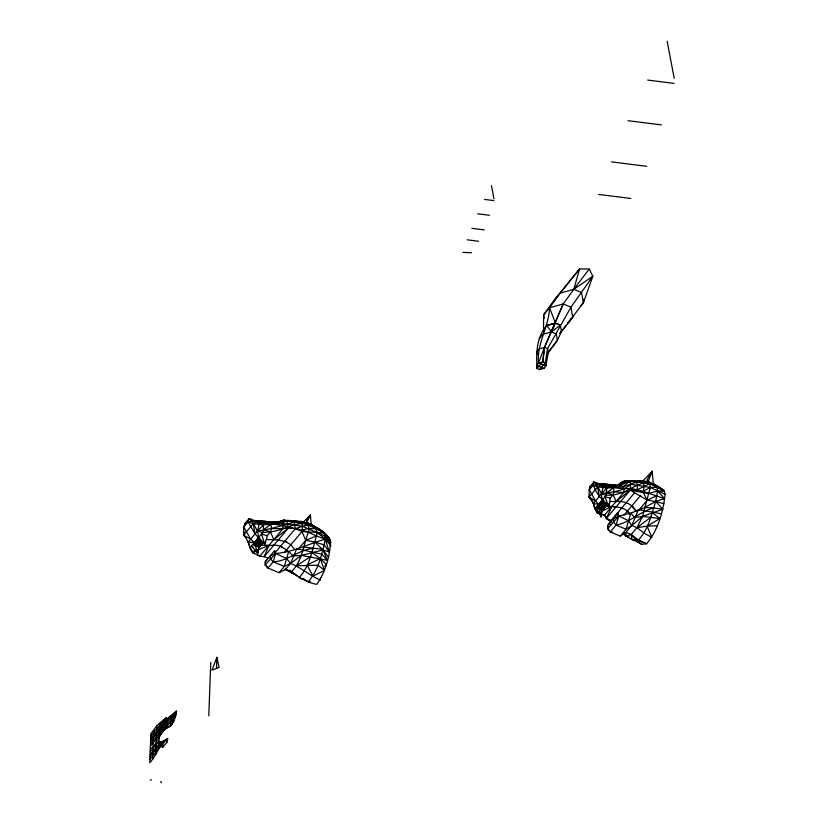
<?xml version="1.0" encoding="UTF-8"?>
<svg xmlns="http://www.w3.org/2000/svg" width="824" height="824" viewBox="0 0 824 824"><rect width="100%" height="100%" fill="white"/><g stroke="black" fill="none" stroke-linecap="round" stroke-linejoin="round"><path stroke-width="1.24" d="M284.177 552.646L301.955 531.583L302.562 526.299L301.769 523.024L299.452 521.52L283.435 520.304L275.525 523.055M267.182 559.414L265.225 561.803L265.101 564.986L267.944 568.045L279.058 572.701L285.372 569.569C296.001 574.194 304.901 582.455 316.807 584.36C325.15 572.742 330.949 554.192 330.208 539.761C320.361 524.837 301.656 520.48 284.826 520.377L279.151 522.21L259.776 521.314L259.127 522.086L249.044 518.646L244.697 523.796L243.76 527.092L243.554 535.157C248.714 539.998 248.858 547.249 252.824 552.75L259.776 556.159L264.174 556.664L287.998 528.431L287.648 523.776L286.484 520.923L283.435 520.304L276.534 522.859M260.981 543.943L260.95 545.684L255.698 543.48L255.399 541.275M611.254 522.035L606.33 518.43L604.435 515.309L623.706 492.474L624.273 488.807L623.119 486.727L620.925 485.315L603.58 484.409L603.003 485.099L593.929 482.04L590.097 486.572L589.253 489.714L589.109 497.099L593.362 503.495L594.949 508.666L597.503 513.218L604.435 515.309L606.299 516.926M605.753 505.009L605.764 505.864L601.365 502.516L606.176 504.401L605.764 505.864L605.413 505.318L605.383 506.317L600.644 504.339L600.552 502.022M599.851 502.846C598.317 508.13 607.587 504.515 603.621 509.675L598.894 507.687L598.924 505.4L598.451 508.202L603.189 510.19L603.456 509.005L603.189 510.19L600.562 507.563L603.189 510.19L603.271 509.603M153.666 730.239L150.864 733.556L149.793 762.705L152.595 759.378L153.666 730.239L156.828 725.717L166.057 717.859L167.602 718.538L176.573 710.844C175.996 716.262 174.194 722.051 170.568 726.222C159.671 729.631 159.053 742.908 150.298 749.057M152.595 759.378L155.777 754.434L156.828 725.717M159.65 723.276L158.713 748.882L155.777 754.434M161.226 733.762L161.669 721.577M162.792 747.255L163.008 741.25L167.849 738.428L166.716 742.609L162.792 747.255L160.752 746.462L160.927 741.888L163.008 741.25L150.02 756.648M163.399 730.641L163.801 719.774M165.655 728.807L166.057 717.859L150.771 735.966M166.716 742.609L166.839 739.252L149.917 759.306M167.251 727.973L167.602 718.538L150.679 738.592M170.568 726.222L170.949 715.582L150.638 739.653M172.422 724.028L172.772 714.284M175.656 711.771L175.491 716.314L150.401 746.039M208.791 715.84L210.759 662.29M216.485 668.398L216.887 657.315L211.974 670.2L219.071 667.358L216.887 657.315M256.975 539.401L257.273 541.615L262.526 543.809L262.248 543.129L259.375 547.558L254.111 545.354L254.214 542.676L250.733 539.081L243.76 527.092L248.106 521.952L249.044 518.646L252.206 521.252C255.049 527.422 260.147 533.416 258.067 540.678L263.32 542.882L263.113 542.089L257.706 540.07L257.768 538.463M254.111 545.354L254.606 542.213M255.007 541.739L254.904 544.417L260.157 546.621L256.305 543.624M255.79 540.801L255.698 543.48L256.192 540.338M256.583 539.875L256.48 542.553L261.744 544.746L256.913 541.008L256.48 542.553L256.13 541.945M257.376 538.937L257.273 541.615L257.706 540.07L263.32 542.882L255.08 533.942L248.106 521.952L244.697 523.796L247.777 521.458M258.159 538L258.067 540.678L257.706 540.07L262.526 543.809L263.113 542.089M299.163 577.665C309.525 566.304 312.275 550.35 316.468 535.971C318.239 529.533 314.129 524.157 307.64 523.333L311.132 524.013L310.432 515.021L302.851 522.509C294.467 521.159 285.362 519.192 277.266 522.766L284.826 520.377M320.454 577.603L320.361 580.148C309.886 575.461 301.079 567.839 290.625 563.338L286.453 558.487L275.669 553.44L274.701 550.504L265.225 561.803L265.668 563.956M537.207 366.196L537.124 368.555L539.586 369.585L543.953 368.38L545.849 366.134L548.259 352.621L547.558 348.614L570.96 307.187L592.847 276.225L589.191 269.036L579.591 268.892L554.222 300.163L543.624 314.778L543.49 332.062M598.894 507.687L599.511 503.258M599.882 505.246L600.202 502.434M600.644 504.339L600.902 501.61M601.242 501.198L601.026 503.886L605.764 505.864L601.51 503.773M601.942 500.374L602.025 502.712L606.752 504.69L606.577 503.928L606.052 505.514L601.324 503.536L601.592 500.786M602.025 502.712L602.21 500.055M636.283 540.863L641.597 544.355L646.624 543.727C657.109 531.284 662.362 514.537 664.525 498.551C653.092 495.08 642.226 490.29 630.37 488.405C619.02 489.662 607.896 486.253 596.741 484.594L593.929 482.04L593.074 485.182L595.289 489.775L599.336 496.419L607.103 504.278L602.375 502.3L601.489 493.875L595.556 482.452M603.003 485.099L603.034 484.059L599.8 483.76L593.074 485.182L590.097 486.572L590.169 488.848M617.609 515.227L617.691 512.94L607.855 525.454L607.731 528.843L610.275 531.913L620.276 536.094L625.993 532.325L631.781 525.475L642.596 516.401L662.805 509.242L655.729 501.476L647.262 500.158L630.226 490.115C621.172 493.01 610.862 497.418 601.489 493.875L593.362 503.495L594.949 508.666L606.155 495.378L606.763 488.096L603.034 484.059L611.501 484.842M601.159 504.185L605.383 506.317L601.015 502.928L606.052 505.514L605.805 504.844L604.991 506.77L600.13 504.473M603.456 509.005L602.746 510.705L598.018 508.717L598.636 504.288L595.515 500.951L589.253 489.714L593.929 482.04L592.827 484.512L590.097 486.572M308.856 523.477L306.518 522.849L306.631 520.511L310.432 515.021L306.518 522.849L302.851 522.509M543.953 368.38L536.548 365.279L538.443 363.034C536.702 343.464 548.887 326.912 549.556 307.743L560.166 293.128L579.591 268.892L573.834 289.327L563.225 303.943L544.355 347.574L542.81 361.818L537.124 368.555C535.919 354.001 536.465 336.851 546.848 325.47L555.458 323.07L560.33 325.109L561.453 331.588L557.415 340.322L548.259 352.621M604.682 506.286L604.61 507.224L599.625 504.576M606.124 504.576L606.052 505.514L601.716 502.104L605.599 503.567M599.429 505.297L604.229 507.677L603.868 507.131L603.621 509.675L601.747 508.151M601.52 502.825L606.402 505.102L606.474 504.247M611.758 521.798L606.33 518.43L630.226 490.115L630.607 484.244L629.381 481.206C625.117 479.197 620.668 482.751 617.66 485.48L621.296 482.421L623.521 482.267M601.427 511.92L600.995 516.885L596.071 507.327M604.311 506.719L604.229 507.677L601.798 506.286L603.621 509.675L603.961 507.224M265.235 542.316L265.019 544.705L258.561 537.526M606.845 503.773L606.752 504.69L601.716 502.104M538.443 363.034L545.849 366.134L545.272 362.848L547.558 348.614L544.551 347.357L538.443 363.034L542.81 361.818L544.551 347.357L563.225 303.943L570.96 307.187L572.742 317.456L559.959 333.359M296.362 521.994C303.706 519.522 311.235 524.291 308.3 532.417C303.129 545.849 302.264 561.535 291.15 571.99L294.971 574.246M608.576 526.371L607.731 528.843L613.519 521.994L613.643 518.605L618.773 516.04L630.885 513.125L644.708 507.512L655.729 501.476L664.525 498.551L665.133 494.307L664.299 491.217C652.186 479.836 632.708 477.858 618.443 485.872L622.769 481.937L626.116 480.547L644.028 481.309L648.694 482.164L649.724 483.626L650.28 487.468L642.596 516.401L636.983 527.659L631.205 534.508L625.931 536.156L622.687 533.334M606.907 503.917L606.752 504.69L602.468 499.756L608.967 507.429L610.234 498.139L613.056 494.791L613.921 491.856L613.54 487.654L612.222 485.748L609.77 484.656L603.034 484.059L612.253 484.996M638.466 510.571L647.262 500.158L643.173 492.412L644.121 486.418L643.297 482.895L642.164 481.556C634.016 480.732 624.654 478.95 618.443 485.872L622.769 481.937L627.61 480.619L635.149 481.062L636.519 482.112C645.872 482.946 655.698 483.739 663.217 490.064M624.489 532.86L625.931 536.156L632.09 539.617L638.394 539.998C648.385 529.574 651.393 514.846 655.729 501.476C656.234 495.77 660.56 486.284 652.896 483.575L654.544 485.315M259.035 546.302L257.768 553.295L251.31 546.127L253.195 547.249M567.551 323.616L583.351 302.841L584.02 299.174M602.437 509.974L600.995 516.885L599.584 509.325M598.945 505.874L598.451 508.202L598.924 505.4M649.776 482.328C643.616 480.32 636.509 481.824 630.607 484.244C622.789 491.856 611.46 491.578 601.489 493.875L602.972 487.447L599.8 483.76L603.58 484.409L597.637 486.984L589.109 497.099L592.229 500.189M589.685 494.688L589.109 497.099L595.515 500.951M282.498 547.188C272.239 541.79 261.97 548.145 252.824 552.75L250.022 547.641L248.292 541.976L257.521 531.047L259.2 524.157L255.574 520.603L248.106 521.952L253.236 523.673L263.412 524.857L281.643 523.467L302.562 526.299L325.109 536.022L330.826 542.738L316.601 532.325L301.955 531.583L295.363 528.678L282.972 525.527L252.206 521.252L250.846 519.13M267.254 535.651L265.019 544.705L261.466 534.086L267.254 535.651L270.468 531.841L271.436 528.678L270.993 524.301L269.489 522.447L266.698 521.541L255.574 520.603L259.776 521.314L262.022 522.869L263.412 524.857L263.484 529.678L262.753 532.562L250.022 547.641L249.435 546.322L252.824 552.75L255.234 549.896M244.337 532.036L243.554 535.157L246.139 537.742M605.043 505.751L604.61 507.224L600.809 504.597M601.674 503.124L601.87 502.413M603.601 507.625L603.559 506.049M601.365 502.516L606.402 505.102L606.794 503.68M605.413 505.318L604.991 506.77L602.488 505.462M255.337 542.882L254.904 544.417L254.554 543.819M600.263 504.793L600.48 504.061M263.412 524.857L257.521 531.047C270.025 529.204 282.086 525.681 294.199 522.2C305.416 520.191 315.417 527.37 324.357 533.087L325.243 539.164L329.343 552.008L322.987 549.948L301.522 555.397L290.625 563.338L284.311 566.469L273.197 561.814L270.365 558.754L270.478 555.572L275.669 553.44L265.101 564.986L265.894 565.037L267.944 568.045L273.197 561.814L275.669 553.44C293.179 552.317 308.629 543.747 325.243 539.164L330.929 545.818M610.141 524.806L609.42 522.735L607.855 525.454L608.009 528.781L610.275 531.913L616.053 525.063L618.773 516.04L617.691 512.94M599.501 505.699L599.779 504.885M580.384 306.363L583.351 302.841L592.847 276.225L573.834 289.327L560.166 293.128L554.222 300.163M647.994 482.04L652.175 471.266L653.401 484.461M539.236 338.654L542.944 334.256L551.472 331.887L555.458 323.07L549.556 307.743L563.225 303.943M629.587 513.898C625.859 507.656 618.474 507.038 611.944 506.472L606.33 518.43L611.274 520.408L634.614 492.752M651.084 473.501L652.175 471.266L641.917 481.978M661.353 513.764L638.466 509.634L631.781 525.475L626.055 529.245L620.276 536.094M652.175 471.266L647.097 479.65L647.386 482.05M567.509 323.523L571.053 318.651M547.352 353.434L557.415 340.322L556.303 333.905L551.472 331.887L546.848 325.47L555.376 323.183L560.33 325.109L551.493 331.866M589.191 269.036L573.834 289.327L581.559 292.572L583.351 302.841M559.99 333.143L566.047 325.459M589.253 489.714L593.074 485.182L597.637 486.984L602.972 487.447L605.537 486.088L620.925 485.315L624.365 481.298L624.952 481.679L626.868 480.577M269.108 521.922L259.158 521.005L259.776 521.314L253.236 523.673L243.554 535.157L250.733 539.081M277.492 523.096L278.945 521.376M274.773 553.069L295.363 528.678L302.562 526.299L308.022 524.888L315.345 527.329L322.524 531.429L329.384 538.525C323.451 530.965 314.974 526.351 306.188 522.818M297.897 549.639L305.766 540.307L316.468 535.971L325.243 539.164C322.102 554.058 318.455 570.043 308.258 581.744L303.047 578.839M279.058 572.701L284.311 566.469L288.709 551.514L293.2 555.984L301.522 555.397L327.458 560.361L322.987 549.948L314.943 542.12L305.766 540.307L301.955 531.583M285.372 569.569L290.625 563.338L296.722 548.702L321.659 554.14L327.458 560.361M150.586 741.198L174.008 713.44L173.72 721.299L168.755 727.18M150.483 743.794L176.49 712.987M150.195 751.869L158.991 741.446L160.927 741.888L150.081 754.733M324.728 566.335L326.335 564.419L320.299 558.579L311.76 552.451M549.556 307.743L543.624 314.778L544.221 318.208M544.355 347.574L539.215 348.84L536.898 351.58L537.423 354.588M539.586 369.585L545.272 362.848L542.81 361.818M618.979 485.171L621.296 482.421M598.914 511.549L597.503 513.218L594.434 507.357L597.503 513.218L599.728 512.188M624.149 514.948L640.763 495.265M636.87 511.529L638.466 509.634M601.489 493.875L606.763 488.096L623.119 486.727L630.607 484.244L650.28 487.468L656.986 487.128L664.299 491.217L657.542 490.97L648.406 493.566L630.226 490.115L616.187 501.445L609.781 501.497M624.952 481.679L626.116 480.547L617.794 485.532L622.769 481.937M276.782 522.735L283.435 520.304L276.328 523.044L283.435 520.304L285.32 521.149M316.468 535.971C307.517 531.676 298.175 527.638 287.998 528.431L273.805 539.617L259.776 556.159L256.449 554.253M613.54 487.654L606.814 492.69L613.056 494.791L616.187 501.445C624.19 500.755 632.533 503.938 636.159 511.508L631.905 505.761M651.073 517.122L636.983 527.659L631.781 525.475L628.413 520.655L618.773 516.04L613.519 521.994L616.053 525.063L626.055 529.245L630.885 513.125L634.604 517.534L642.596 516.401L659.859 518.543L647.077 526.186L636.983 527.659L644.172 533.149L651.866 537.516L647.077 526.186L657.305 525.733M270.993 524.301L263.484 529.678L270.468 531.841C285.156 530.563 300.317 517.709 314.572 526.629M617.722 485.563L626.116 480.547L617.784 485.614M620.925 485.315L627.61 480.619M620.379 483.606L624.365 481.298M310.7 556.643L296.403 565.758L317.971 565.233L324.481 570.414L313.017 576.1L307.053 565.006L320.299 558.579L324.481 570.414M643.379 491.176L650.28 487.468L665.133 494.307M279.758 521.726L277.832 522.632L280.315 522.025M282.22 521.314L284.136 520.346M647.262 500.158L656.635 495.77M601.942 511.148L611.944 506.472L615.961 507.018M259.2 524.157L266.698 521.541M622.501 482.184L626.116 480.547M616.053 525.063C630.216 522.56 640.155 511.323 653.782 507.903L662.805 509.242M605.537 486.088L609.77 484.656M150.236 780.153L151.441 779.761M273.197 561.814C290.965 561.278 304.87 543.15 322.987 549.948L328.23 556.89M302.542 529.956L308.526 528.503L316.097 528.699L324.357 533.087L329.384 538.525M630.216 481.659L633.656 480.989L635.603 481.525M262.022 522.869C272.404 523.003 282.601 520.881 292.911 521.211L294.199 522.2L301.769 523.024L308.022 524.888L316.097 528.699M637.652 481.649L647.695 481.504L655.307 484.986M639.064 481.638L644.028 481.309M630.226 490.115L637.086 489.827L649.724 483.626L656.986 487.128M287.998 528.431L271.436 528.678M308.258 581.744L310.535 581.672M603.158 506.513L611.964 506.451M266.173 539.493L278.255 539.967L286.834 542.038M260.312 545.158L269.005 545.303L264.174 556.664L268.758 558.404M616.187 501.445L620.596 501.528M462.944 252.381L471.462 252.731M644.708 507.512L653.782 507.903M613.921 491.856L623.706 492.474C631.39 487.859 639.661 483.142 648.694 482.164L662.269 489.528L652.896 483.575M610.275 531.913L612.592 532.088M269.489 522.447L281.643 523.467L286.484 520.923L294.199 522.2L295.363 528.678M612.222 485.748L623.119 486.727L629.381 481.206L636.519 482.112L637.57 485.367L637.086 489.827L643.173 492.412M316.601 532.325L324.357 533.087L330.826 542.738M303.438 547.126L313.161 548.084M248.292 541.976L254.214 542.676L257.768 553.295L257.696 549.546M647.695 80.072L674.022 83.399M628.001 120.695L661.373 124.908M611.521 161.875L646.747 166.314M598.502 194.412L630.772 198.481M484.615 199.429L493.916 200.603M477.652 213.777L489.446 215.27M471.833 228.33L484.275 229.896M467.229 239.825L478.631 241.267M614.735 485.346L617.207 485.697L613.818 485.192M269.355 522.045L264.71 521.386L267.131 521.942M602.972 487.447L606.763 488.096M304.561 579.303L300.945 578.685L291.15 571.362M608.019 484.358L610.522 484.883M306.518 522.849L311.132 524.013M292.469 521.396L294.374 521.901M289.997 570.486L291.15 571.99L293.303 572.567M610.234 498.139L605.022 496.718L608.967 507.429L608.895 503.629M291.15 571.99L293.478 572.618M629.072 537.011L625.931 536.156L625.993 532.325L631.205 534.508L638.394 539.998L646.624 543.727L635.768 539.586L631.205 534.508L632.09 539.617L639.362 542.831L635.768 539.586L641.597 544.355M655.729 501.476L664.103 503.794M257.521 531.047L262.753 532.562L270.468 531.841L273.805 539.617L283.034 528.606L282.972 525.527L281.643 523.467L279.151 522.21M314.943 542.12L324.162 544.88L329.343 552.008M288.328 570.249L284.98 569.003L295.147 574.493M601.015 502.928L603.889 504.072M260.116 542.285L256.913 541.008L262.526 543.809M605.939 505.184L601.324 503.536M289.657 570.177L292.036 573.113L295.94 574.802M601.159 513.96L604.435 515.309M255.605 544.252L258.757 545.581M257.181 542.388L260.322 543.716M256.367 543.346L259.467 544.726M257.253 542.501L261.744 544.746M256.46 543.438L260.95 545.684L257.088 542.697M252.01 551.699L254.235 552.976M315.345 527.329L323.379 531.974L330.208 539.761M284.805 541.183L290.872 544.716L294.765 549.567M280.459 546.333L286.536 549.855L288.204 551.658M656.151 485.707L664.299 491.217M652.237 512.621L659.859 518.543M601.396 503.907C603.075 506.06 606.011 505.637 604.229 507.677L600.696 504.741M312.389 525.218L314.964 527.545M257.654 545.931L259.375 547.558M291.315 571.413L293.735 573.813M657.542 490.97L664.525 498.551M601.18 508.748L602.746 510.705L601.376 508.562M627.373 511.137L629.557 513.939M601.232 507.594L603.189 510.19M290.553 571.084L292.036 573.113M160.773 781.461L161.339 782.8M243.76 527.092L244.491 529.008M592.611 501.291L593.362 503.495L598.636 504.288L598.821 505.792M606.176 504.401L606.402 505.102M624.036 532.572L624.541 534.477M608.339 505.061L608.967 507.429M667.162 41.2L674.207 78.373M491.495 185.688L493.978 198.821M597.637 486.984L599.336 496.419M253.236 523.673L255.08 533.942M598.821 505.812L598.018 508.717L598.811 505.823"/></g></svg>
